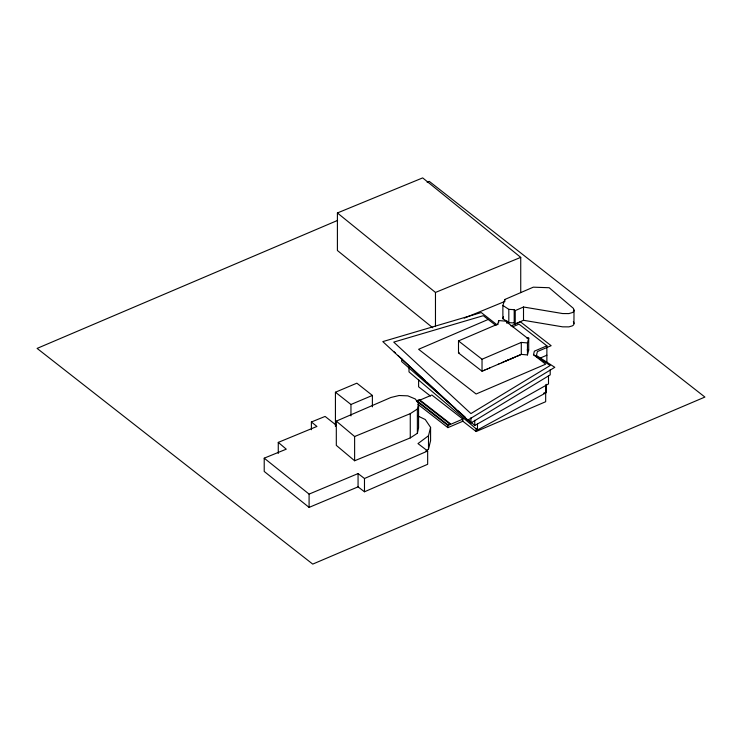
<?xml version="1.0" encoding="UTF-8"?>
<svg xmlns="http://www.w3.org/2000/svg" width="742" height="742" viewBox="0 0 742 742"><rect width="100%" height="100%" fill="white"/><g stroke="black" fill="none" stroke-linecap="round" stroke-linejoin="round"><path stroke-width="1.11" d="M497.761 324.727L498.67 320.553L507.148 321.277L506.916 322.176L527.154 337.907L527.154 338.528M574.02 310.1L573.928 310.861A5.305 3.061 0 0 1 572.24 312.623L568.864 313.588L562.631 313.551L523.509 307.002L515.236 310.592L514.197 309.674L508.817 309.349L502.881 305.454L504.82 299.48L533.303 287.173L549.163 287.729L573.38 308.347L574.02 310.1L573.928 324.143A5.305 3.061 0 0 1 572.24 325.905L568.864 326.879L562.631 326.842L523.509 320.294L515.236 323.874L514.197 322.955L508.817 322.64L502.881 318.735L502.881 305.454M417.375 433.282L417.375 409.037L418.571 403.629L415.334 399.001L407.84 395.857L399.066 395.514L390.895 397.48L336.312 421.131L336.312 445.376L354.62 460.763L410.27 437.91L417.375 433.282L418.571 427.874L418.571 403.629M425.871 451.006L428.496 449.049L428.496 435.758L430.583 427.401L425.287 419.536L418.089 416.077M428.496 449.049L430.583 440.683L430.583 427.401M488.171 319.468L418.609 349.287L476.114 394.002L545.676 364.183L533.489 354.704L534.379 351.17L546.873 345.818L546.873 362.504M497.761 324.115L458.5 340.94L458.5 352.923L482.031 371.223L521.292 354.398L527.46 354.917L527.46 342.934L528.703 338.046L527.154 337.907M527.46 354.917L528.703 350.029L528.703 338.046M502.881 318.735L503.53 316.741M428.496 435.758L417.987 443.595L427.661 450.997L427.661 464.288L364.48 491.779L358.061 486.863L358.061 473.582L309.089 494.107L264.217 458.166L286.273 449.17L278.269 442.39L316.927 426.455L311.39 421.985L325.098 416.429L335.95 424.962M336.312 421.131L354.62 436.519L410.27 413.656L417.375 409.037M426.826 382.13L470.929 422.977L550.202 374.877L550.202 369.664M467.794 419.397L474.75 425.481L548.505 383.929L548.505 375.591M409 366.678L409 371.89L477.486 429.961L546.242 392.666L546.242 384.319M459.187 352.626L458.658 352.858M506.879 360.575L507.528 360.287M511.711 358.507L510.867 358.868M514.123 357.468L513.399 357.783M511.822 358.451L512.481 358.173M514.28 357.403L515.467 356.893M527.46 342.934L521.292 342.414L521.292 354.398L518.732 355.492M503.428 362.05L502.204 362.578M504.347 361.66L505.079 361.345M506.805 360.603L505.998 360.955M498.188 364.303L498.67 364.09M502.473 362.458L501.629 362.829M358.061 473.582L364.48 478.497L427.661 450.997M489.488 368.032L490.008 367.809M499.672 363.663L499.867 363.58M508.873 359.722L510.561 358.998M510.96 325.914L520.457 321.842L551.139 345.698L537.412 351.578L536.429 355.455L554.793 367.318L467.655 420.195L382.807 341.608L481.261 312.558L496.454 324.365M512.722 326.795L518.964 324.124L546.873 345.818M458.5 340.94L482.031 359.239L521.292 342.414M482.031 371.223L482.031 359.239M483.339 370.666L483.877 370.434M484.563 370.137L485.064 369.924M487.095 369.052L488.153 368.598M417.82 404.251L447.899 427.642L462.85 421.233L462.85 419.1L447.899 425.509L416.911 401.413L416.911 400.689L419.406 399.623L450.394 423.719L450.394 424.443L419.406 400.337L419.406 399.623M416.911 401.413L431.863 395.004L462.85 419.1M539.582 358.33L546.873 355.205M416.911 400.689L447.899 424.786L450.394 423.719M543.571 393.241L545.676 392.342M462.414 420.89L476.114 431.538L545.676 401.719L545.676 385.042M507.611 360.26L508.187 360.018M508.678 359.805L507.918 360.13M512.555 358.136L513.279 357.829M518.649 355.529L518.157 355.743M505.117 361.326L505.886 361.002M337.619 220.402L37.1 348.406L312.734 564.106L704.9 397.063L429.266 181.363L427.132 182.272M335.43 426.502L335.43 392.221L356.856 383.178L372.382 395.43L372.382 406.857M335.43 392.221L350.957 404.483L372.382 395.43M510.941 358.831L510.366 359.072M516.543 356.429L517.925 355.835M264.217 458.166L264.217 471.448L309.089 507.389L358.061 486.863M432.772 327.788L337.406 250.499L337.406 212.963L422.671 177.895L520.736 257.372L520.736 292.636M337.406 212.963L435.471 292.441L520.736 257.372M464.251 318.142L503.679 301.92M527.154 349.899L528.703 350.029M533.489 354.704L550.202 365.491L470.929 413.591L393.742 342.108L483.302 315.684L496.018 325.562M430.471 396.052L418.609 386.823L418.609 379.524M455.607 408.731L401.654 361.53L401.654 358.395M458.222 411.022L465.178 417.106M393.742 351.495L395.44 353.062M397.981 355.418L425.129 380.553M573.38 321.629L574.02 323.382M523.509 307.002L523.509 320.294M515.236 310.592L515.236 323.874M514.197 309.674L514.197 322.955M508.817 309.349L508.817 322.64M507.148 321.277L507.148 322.445M506.916 322.176L506.916 323.345M504.82 299.48L504.82 301.688M498.67 320.553L498.67 322.482M477.486 423.701L477.486 429.961M476.114 428.412L476.114 431.538M474.75 420.269L474.75 425.481M470.929 417.765L470.929 422.977M447.899 424.786L447.899 427.642M435.471 292.441L435.471 326.563M410.27 413.656L410.27 437.91M364.48 478.497L364.48 491.779M354.62 436.519L354.62 460.763M350.957 404.483L350.957 415.91M311.39 421.985L311.39 429.729M309.089 494.107L309.089 507.389M278.269 442.39L278.269 453.455"/></g></svg>
